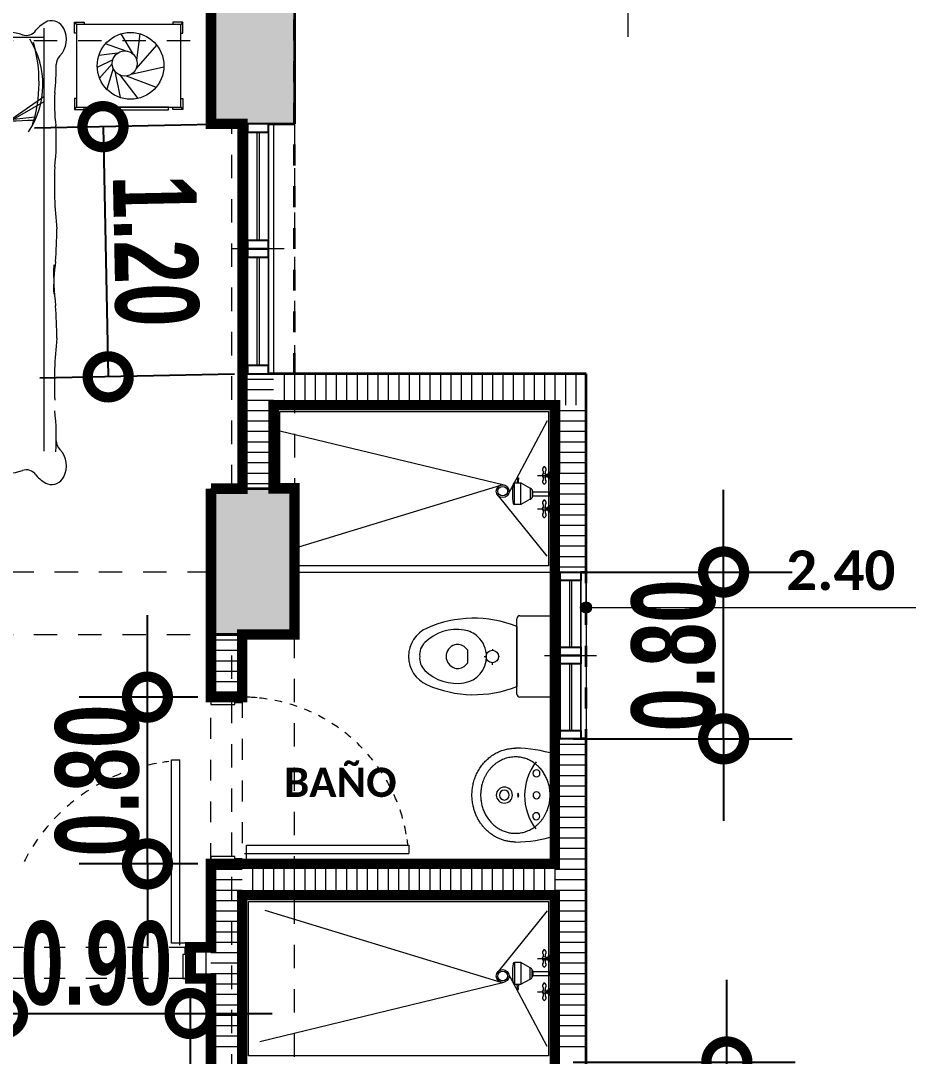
# Model space of a CAD drawing. Header units: metres. Extents: x -144 to 1000, y -717 to 29.
# Drawn here: x 471.552 to 475.811, y -562.443 to -557.476 of the extents above; entities that cross this region are included whole.
import ezdxf

# ---------------------------------------------------------------- set-up
doc = ezdxf.new("R2010")
doc.units = ezdxf.units.M
for name, pattern in [('Basculante', [0.11625, 0.075, -0.04125]), ('basculante modificado', [0.18, 0.1125, -0.0675]), ('Derribado', [0.36, 0.24, -0.12]), ('Trazo', [0.45, 0.225, -0.225])]:
    doc.linetypes.add(name, pattern=pattern)
doc.layers.get('0').update_dxf_attribs({"color": 1})
doc.layers.get('Defpoints').update_dxf_attribs({"color": 1})
doc.layers.add('00-MEDICION', color=30, linetype='Continuous')
for name, color, linetype, lineweight in [('A-ANNO-DIMS', 1, 'Continuous', 9), ('A-DETL', 1, 'Continuous', 9), ('A-DETL-GENF', 1, 'Continuous', 9), ('A-DOOR', 1, 'Continuous', 9), ('A-DOOR-FRAM', 1, 'Continuous', 9), ('A-DOOR-HDLN', 1, 'Trazo', 20), ('A-GLAZ', 1, 'Continuous', 9), ('A-WALL', 4, 'Continuous', 9), ('G-ANNO-TEXT', 2, 'Continuous', 9), ('I-FURN', 2, 'Continuous', 9), ('P-SANR-FIXT', 1, 'Continuous', 9), ('S-COLS', 7, 'Continuous', 9)]:
    doc.layers.add(name, color=color, linetype=linetype, lineweight=lineweight)
doc.layers.add('A-WALL-PATT', color=7, linetype='Continuous', lineweight=35, true_color=0x9c9c9c)
doc.styles.add('Britannic Bold_B_1', font='', dxfattribs={"width": 0.7, "height": 0.4})
doc.styles.add('Calibri_B_1', font='calibrib.ttf', dxfattribs={"height": 0.135})
doc.styles.add('Calibri_B_8', font='calibrib.ttf', dxfattribs={"height": 0.9})
doc.styles.get('Britannic Bold_B_1').set_extended_font_data('Britannic Bold', bold=True)
doc.dimstyles.new('LINDEROS', dxfattribs={"dimscale": 0.3048, "dimtxt": 0.406749, "dimasz": 0.393701, "dimexe": 0.328084, "dimexo": 0.0625, "dimgap": 0.032808, "dimtad": 1, "dimrnd": 0.01, "dimzin": 0, "dimdsep": 46, "dimtxsty": 'Britannic Bold_B_1', "dimblk1": 'DOTSMALL', "dimblk2": 'DOTSMALL', "dimsah": 1, "dimcen": 0.09, "dimazin": 0, "dimtfac": 1, "dimtdec": 4, "dimtix": 1, "dimtmove": 0, "dimatfit": 3, "dimfxl": 1.64042, "dimfxlon": 1, "dimtvp": 1, "dimtolj": 1, "dimtzin": 0, "dimarcsym": 2})

# ---------------------------------------------------------------- blocks, each defined once
blk = doc.blocks.new('U')
at = {"layer": 'S-COLS', "true_color": 0x5c5c5c}
h = blk.add_hatch(color=251, dxfattribs=at)
h.paths.add_polyline_path([(476.8875, -506.46), (477.3875, -506.46), (477.3875, -505.56), (476.8875, -505.56), (476.8875, -506.4599)])
h.paths.add_polyline_path([(459.3418, -506.46), (459.5877, -506.46), (459.5877, -505.56), (459.0877, -505.56), (459.0877, -506.46)])
h.paths.add_polyline_path([(467.2877, -506.4599), (467.2877, -505.5599), (466.7877, -505.5599), (466.7877, -506.4599), (467.1113, -506.4599)])
h.paths.add_polyline_path([(476.9878, -498.7599), (477.3878, -498.7599), (477.3878, -498.06), (476.9878, -498.06), (476.9878, -498.4884)])
h.paths.add_polyline_path([(459.0877, -498.7599), (459.5877, -498.7599), (459.5877, -498.06), (459.0877, -498.06), (459.0877, -498.6957)])
h.paths.add_polyline_path([(473.5878, -498.7599), (473.5877, -495.6099), (473.0878, -495.61), (473.0878, -498.7599), (473.5877, -498.7599)])
h.paths.add_polyline_path([(462.9877, -498.7599), (464.9877, -498.7599), (464.9873, -498.26), (463.2875, -498.26), (463.2875, -496.11), (464.9878, -496.11), (464.9873, -495.61), (462.9875, -495.6101), (462.9875, -498.7599)])
h.paths.add_polyline_path([(467.2877, -498.7599), (467.2877, -497.8599), (466.7877, -497.8599), (466.7877, -498.7599), (467.1113, -498.7599)])
h.paths.add_polyline_path([(466.7878, -496.51), (467.2878, -496.51), (467.2878, -495.61), (466.7878, -495.61), (466.7878, -496.11)])
h.paths.add_polyline_path([(459.3625, -496.31), (459.5875, -496.31), (459.5875, -495.6089), (459.0875, -495.6089), (459.0875, -496.31), (459.3418, -496.31)])
h.paths.add_polyline_path([(477.1008, -496.31), (477.3878, -496.31), (477.3878, -495.6089), (476.9878, -495.6089), (476.9878, -496.31)])
h.paths.add_polyline_path([(466.7877, -487.61), (467.2877, -487.61), (467.2877, -486.71), (466.7877, -486.71), (466.7877, -487.3251)])
h.paths.add_polyline_path([(477.3877, -487.61), (477.3877, -486.7102), (476.8877, -486.7102), (476.8877, -487.61)])
h.paths.add_polyline_path([(459.8127, -487.01), (460.1877, -487.01), (460.1877, -486.51), (459.2877, -486.51), (459.2877, -487.01), (459.7127, -487.01)])
at = {"layer": 'A-DETL', "color": 7, "linetype": 'Basculante', "lineweight": 35}
for p, q in [((477.3878, -497.51), (477.3878, -495.7589)), ((478.7877, -497.51), (477.3878, -497.51)), ((478.7877, -503.7139), (478.7877, -497.51))]:
    blk.add_line(p, q, dxfattribs=at)
at = {"layer": 'A-DETL', "color": 7, "linetype": 'basculante modificado'}
for p, q in [((473.5877, -495.9099), (476.9878, -495.9099)), ((477.0878, -498.0585), (477.0878, -496.31)), ((477.3878, -496.31), (477.3878, -498.0585)), ((476.9871, -498.4599), (473.5877, -498.4599)), ((473.5877, -498.7599), (476.9878, -498.7599)), ((477.0875, -505.5599), (477.0875, -498.7599)), ((477.3875, -498.7599), (477.3875, -505.5599))]:
    blk.add_line(p, q, dxfattribs=at)
at = {"layer": 'A-DETL-GENF', "lineweight": 25}
for p, q in [((477.1634, -496.31), (477.1634, -496.35)), ((477.2634, -496.31), (477.1634, -496.31)), ((477.2634, -496.35), (477.2634, -496.31)), ((477.1634, -496.35), (477.2634, -496.35)), ((477.1634, -496.87), (477.1634, -496.91)), ((477.2634, -496.87), (477.1634, -496.87)), ((477.2634, -496.91), (477.2634, -496.87)), ((477.1634, -496.91), (477.1634, -496.95)), ((477.2634, -496.91), (477.1634, -496.91)), ((477.1634, -496.91), (477.2634, -496.91)), ((477.2634, -496.95), (477.2634, -496.91)), ((477.1634, -496.95), (477.2634, -496.95)), ((477.1634, -497.47), (477.1634, -497.51)), ((477.2634, -497.47), (477.1634, -497.47)), ((477.2634, -497.51), (477.2634, -497.47)), ((477.1634, -497.51), (477.2634, -497.51)), ((478.6627, -498.46), (478.7627, -498.46)), ((478.6627, -498.5), (478.6627, -498.46)), ((478.7627, -498.46), (478.7627, -498.5)), ((478.7627, -498.5), (478.6627, -498.5)), ((478.6627, -498.82), (478.7627, -498.82)), ((478.6627, -498.86), (478.6627, -498.82)), ((478.6627, -498.86), (478.7627, -498.86)), ((478.6627, -498.9), (478.6627, -498.86)), ((478.7627, -498.86), (478.6627, -498.86)), ((478.7627, -498.82), (478.7627, -498.86)), ((478.7627, -498.86), (478.7627, -498.9)), ((478.7627, -498.9), (478.6627, -498.9)), ((478.6627, -499.22), (478.7627, -499.22)), ((478.6627, -499.26), (478.6627, -499.22)), ((478.7627, -499.26), (478.6627, -499.26)), ((478.7627, -499.22), (478.7627, -499.26))]:
    blk.add_line(p, q, dxfattribs=at)
at = {"layer": 'A-DETL-GENF'}
for p, q in [((477.1634, -496.35), (477.1634, -496.87)), ((477.2084, -496.35), (477.2084, -496.87)), ((477.2184, -496.35), (477.2184, -496.87)), ((477.2634, -496.35), (477.2634, -496.87)), ((477.1634, -496.95), (477.1634, -497.47)), ((477.2084, -496.95), (477.2084, -497.47)), ((477.2184, -496.95), (477.2184, -497.47)), ((477.2634, -496.95), (477.2634, -497.47)), ((478.6627, -498.5), (478.6627, -498.82)), ((478.7077, -498.5), (478.7077, -498.82)), ((478.7177, -498.5), (478.7177, -498.82)), ((478.7627, -498.5), (478.7627, -498.82)), ((478.6627, -498.9), (478.6627, -499.22)), ((478.7077, -498.9), (478.7077, -499.22)), ((478.7177, -498.9), (478.7177, -499.22)), ((478.7627, -498.9), (478.7627, -499.22))]:
    blk.add_line(p, q, dxfattribs=at)
at = {"layer": 'A-DETL-GENF', "linetype": 'Basculante'}
for p, q in [((476.9877, -499.86), (476.9877, -499.06)), ((476.9877, -499.06), (477.1377, -499.06)), ((477.1377, -499.06), (477.1377, -499.86)), ((477.1377, -499.86), (476.9877, -499.86)), ((475.9877, -500.2599), (476.8877, -500.2599)), ((476.8877, -500.2599), (476.8877, -500.4099)), ((476.8877, -500.4099), (475.9877, -500.4099))]:
    blk.add_line(p, q, dxfattribs=at)
at = {"layer": 'A-DOOR', "lineweight": 15}
for p, q in [((476.7977, -499.3599), (476.8377, -499.3599)), ((476.7977, -500.2399), (476.7977, -499.3599)), ((476.8377, -500.2499), (476.8377, -499.3599)), ((477.1577, -499.77), (477.9377, -499.77)), ((477.1577, -499.845), (477.1577, -499.77)), ((477.9377, -499.77), (477.9377, -499.81)), ((477.1477, -499.81), (477.9377, -499.81)), ((477.1477, -499.845), (477.1577, -499.845)), ((477.1477, -499.86), (477.1477, -499.845)), ((476.8727, -500.2399), (476.7977, -500.2399)), ((476.8727, -500.2499), (476.8727, -500.2399)), ((476.8877, -500.2499), (476.8727, -500.2499))]:
    blk.add_line(p, q, dxfattribs=at)
at = {"layer": 'A-DOOR'}
for p, q in [((477.1377, -499.86), (476.9877, -499.86)), ((476.8877, -500.2599), (476.8877, -500.4099))]:
    blk.add_line(p, q, dxfattribs=at)
for centre, radius, start, end in [((477.1377, -499.86), 0.8, 84.8602, 90), ((477.1377, -499.86), 0.8, 81.4009, 84.0571), ((477.1377, -499.86), 0.8, 76.0919, 78.7462), ((477.1377, -499.86), 0.8, 70.7809, 73.4371), ((477.1377, -499.86), 0.8, 65.4605, 68.1223), ((477.1377, -499.86), 0.8, 60.1233, 62.7944), ((477.1377, -499.86), 0.8, 54.7622, 57.4462), ((477.1377, -499.86), 0.8, 49.3702, 52.0705), ((477.1377, -499.86), 0.8, 43.9406, 46.6605), ((477.1377, -499.86), 0.8, 38.4672, 41.2097), ((476.8862, -500.2579), 0.8947, 105.8316, 108.8857), ((476.8862, -500.2579), 0.8947, 100.2582, 103.1511), ((476.8862, -500.2579), 0.8947, 100.2582, 103.1511), ((476.8862, -500.2579), 0.8947, 96.4594, 98.45), ((477.1377, -499.86), 0.8, 32.9441, 35.7122), ((476.8862, -500.2579), 0.8947, 111.7283, 114.5549), ((477.1377, -499.86), 0.8, 27.366, 30.1622), ((476.8862, -500.2579), 0.8947, 122.9441, 125.7122), ((476.8862, -500.2579), 0.8947, 117.366, 120.1622), ((476.8862, -500.2579), 0.8947, 128.4672, 131.2097), ((477.1377, -499.86), 0.8, 21.7283, 24.5549), ((477.1377, -499.86), 0.8, 15.8316, 18.8857), ((476.8862, -500.2579), 0.8947, 133.9406, 136.6605), ((476.8862, -500.2579), 0.8947, 139.3702, 142.0705), ((477.1377, -499.86), 0.8, 10.2582, 13.1511), ((477.1377, -499.86), 0.8, 10.2582, 13.1511), ((476.8862, -500.2579), 0.8947, 144.7622, 147.4462), ((477.1377, -499.86), 0.8, 6.4594, 8.45), ((476.8862, -500.2579), 0.8947, 150.1233, 152.7944)]:
    blk.add_arc(centre, radius, start, end, dxfattribs=at)
at = {"layer": 'A-DOOR-FRAM'}
for p, q in [((476.9877, -499.06), (476.9877, -499.095)), ((477.1377, -499.085), (477.1377, -499.06)), ((476.9877, -499.095), (477.1027, -499.095)), ((477.1027, -499.095), (477.1027, -499.085)), ((477.1027, -499.085), (477.1377, -499.085)), ((476.9877, -499.825), (476.9877, -499.86)), ((477.1027, -499.825), (476.9877, -499.825)), ((477.1027, -499.835), (477.1027, -499.825)), ((477.1377, -499.835), (477.1027, -499.835)), ((477.1377, -499.86), (477.1377, -499.835)), ((476.8627, -500.2949), (476.8527, -500.2949)), ((476.8527, -500.2949), (476.8527, -500.4099)), ((476.8877, -500.2599), (476.8627, -500.2599)), ((476.8627, -500.2599), (476.8627, -500.2949)), ((476.8527, -500.4099), (476.8877, -500.4099))]:
    blk.add_line(p, q, dxfattribs=at)
at = {"layer": 'A-DOOR-HDLN'}
blk.add_line((476.9877, -499.06), (477.1377, -499.06), dxfattribs=at)
at = {"layer": 'A-GLAZ'}
for p, q in [((477.2634, -496.31), (477.1634, -496.31)), ((477.1634, -496.31), (477.1634, -496.91)), ((477.2634, -496.91), (477.2634, -496.31)), ((477.3384, -496.91), (477.0884, -496.91)), ((477.2634, -496.91), (477.1634, -496.91)), ((477.1634, -496.91), (477.1634, -497.51)), ((477.2634, -496.91), (477.1634, -496.91)), ((477.2634, -497.51), (477.2634, -496.91)), ((477.2634, -497.51), (477.1634, -497.51)), ((478.7627, -498.46), (478.6627, -498.46)), ((478.6627, -498.46), (478.6627, -498.86)), ((478.7627, -498.86), (478.7627, -498.46)), ((478.5877, -498.86), (478.8377, -498.86)), ((478.7627, -498.86), (478.6627, -498.86)), ((478.6627, -498.86), (478.6627, -499.26)), ((478.7627, -498.86), (478.6627, -498.86)), ((478.7627, -499.26), (478.7627, -498.86)), ((478.7627, -499.26), (478.6627, -499.26))]:
    blk.add_line(p, q, dxfattribs=at)
at = {"layer": 'A-WALL'}
for p, q in [((477.1384, -497.51), (477.1384, -496.31)), ((477.2884, -496.31), (477.2884, -497.51)), ((478.6377, -499.26), (478.6377, -498.46)), ((478.7877, -498.46), (478.7877, -499.26))]:
    blk.add_line(p, q, dxfattribs=at)
at = {"layer": 'A-WALL', "lineweight": 35}
for p, q in [((477.1384, -497.51), (477.1384, -498.06)), ((477.1634, -497.51), (477.1384, -497.51)), ((478.7877, -497.51), (477.2634, -497.51)), ((478.7877, -498.46), (478.7877, -497.51)), ((477.2884, -497.66), (478.6377, -497.66)), ((477.2884, -498.06), (477.2884, -497.66)), ((478.6377, -497.66), (478.6377, -498.46)), ((477.1384, -498.06), (477.2884, -498.06)), ((478.6377, -498.46), (478.6627, -498.46)), ((478.7627, -498.46), (478.7877, -498.46)), ((476.9877, -498.7599), (476.9877, -499.06)), ((477.1377, -498.7599), (476.9877, -498.7599)), ((477.1377, -499.06), (477.1377, -498.7599)), ((476.9877, -499.06), (477.1377, -499.06)), ((478.6377, -499.26), (478.6377, -499.86)), ((478.6627, -499.26), (478.6377, -499.26)), ((478.7877, -499.26), (478.7627, -499.26)), ((478.7877, -500.81), (478.7877, -499.26)), ((478.6377, -499.86), (476.9877, -499.86)), ((476.9877, -499.86), (476.9877, -500.2599)), ((477.1377, -500.01), (478.6377, -500.01)), ((477.1377, -501.41), (477.1377, -500.01)), ((478.6377, -500.01), (478.6377, -500.81)), ((476.9877, -500.2599), (476.8877, -500.2599)), ((476.8877, -500.2599), (476.8877, -500.4099)), ((476.8877, -500.4099), (476.9877, -500.4099)), ((476.9877, -500.4099), (476.9877, -501.41))]:
    blk.add_line(p, q, dxfattribs=at)
at = {"layer": 'A-WALL-PATT', "color": 8, "lineweight": 5, "true_color": 0x727272}
for p, q in [((477.3383, -497.51), (477.3383, -497.66)), ((477.3883, -497.51), (477.3883, -497.66)), ((477.4383, -497.51), (477.4383, -497.66)), ((477.4883, -497.51), (477.4883, -497.66)), ((477.5383, -497.51), (477.5383, -497.66)), ((477.5883, -497.51), (477.5883, -497.66)), ((477.6383, -497.51), (477.6383, -497.66)), ((477.6883, -497.51), (477.6883, -497.66)), ((477.7383, -497.51), (477.7383, -497.66)), ((477.7883, -497.51), (477.7883, -497.66)), ((477.8383, -497.51), (477.8383, -497.66)), ((477.8883, -497.51), (477.8883, -497.66)), ((477.9383, -497.51), (477.9383, -497.66)), ((477.9883, -497.51), (477.9883, -497.66)), ((478.0383, -497.51), (478.0383, -497.66)), ((478.0883, -497.51), (478.0883, -497.66)), ((478.1383, -497.51), (478.1383, -497.66)), ((478.1883, -497.51), (478.1883, -497.66)), ((478.2383, -497.51), (478.2383, -497.66)), ((478.2883, -497.51), (478.2883, -497.66)), ((478.3383, -497.51), (478.3383, -497.66)), ((478.3883, -497.51), (478.3883, -497.66)), ((478.4383, -497.51), (478.4383, -497.66)), ((478.4883, -497.51), (478.4883, -497.66)), ((478.5383, -497.51), (478.5383, -497.66)), ((478.5883, -497.51), (478.5883, -497.66)), ((478.6383, -497.51), (478.6383, -497.66)), ((478.6883, -497.51), (478.6883, -497.66)), ((478.7383, -497.51), (478.7383, -497.66)), ((477.1384, -497.5351), (477.2884, -497.5351)), ((477.1384, -497.5851), (477.2884, -497.5851)), ((477.1384, -497.6351), (477.2884, -497.6351)), ((477.1384, -497.6851), (477.2884, -497.6851)), ((478.6377, -497.6851), (478.7877, -497.6851)), ((477.1384, -497.7351), (477.2884, -497.7351)), ((478.6377, -497.7351), (478.7877, -497.7351)), ((477.1384, -497.7851), (477.2884, -497.7851)), ((478.6377, -497.7851), (478.7877, -497.7851)), ((477.1384, -497.8351), (477.2884, -497.8351)), ((478.6377, -497.8351), (478.7877, -497.8351)), ((477.1384, -497.8851), (477.2884, -497.8851)), ((478.6377, -497.8851), (478.7877, -497.8851)), ((477.1384, -497.9351), (477.2884, -497.9351)), ((478.6377, -497.9351), (478.7877, -497.9351)), ((477.1384, -497.9851), (477.2884, -497.9851)), ((478.6377, -497.9851), (478.7877, -497.9851)), ((477.1384, -498.0351), (477.2884, -498.0351)), ((478.6377, -498.0351), (478.7877, -498.0351)), ((478.6377, -498.0851), (478.7877, -498.0851)), ((478.6377, -498.1351), (478.7877, -498.1351)), ((478.6377, -498.1851), (478.7877, -498.1851)), ((478.6377, -498.2351), (478.7877, -498.2351)), ((478.6377, -498.2851), (478.7877, -498.2851)), ((478.6377, -498.3351), (478.7877, -498.3351)), ((478.6377, -498.3851), (478.7877, -498.3851)), ((478.6377, -498.4351), (478.7877, -498.4351)), ((476.9877, -498.7851), (477.1377, -498.7851)), ((476.9877, -498.8351), (477.1377, -498.8351)), ((476.9877, -498.8851), (477.1377, -498.8851)), ((476.9878, -498.9351), (477.1377, -498.9351)), ((476.9878, -498.9851), (477.1377, -498.9851)), ((476.9878, -499.0351), (477.1377, -499.0351)), ((478.6377, -499.2851), (478.7877, -499.2851)), ((478.6377, -499.3351), (478.7877, -499.3351)), ((478.6377, -499.3851), (478.7877, -499.3851)), ((478.6377, -499.4351), (478.7877, -499.4351)), ((478.6377, -499.4851), (478.7877, -499.4851)), ((478.6377, -499.5351), (478.7877, -499.5351)), ((478.6377, -499.5851), (478.7877, -499.5851)), ((478.6377, -499.6351), (478.7877, -499.6351)), ((478.6377, -499.6851), (478.7877, -499.6851)), ((478.6377, -499.7351), (478.7877, -499.7351)), ((478.6377, -499.7851), (478.7877, -499.7851)), ((478.6377, -499.8351), (478.7877, -499.8351)), ((476.9877, -499.8851), (477.1377, -499.8851)), ((477.1873, -499.86), (477.1873, -500.01)), ((477.2373, -499.86), (477.2373, -500.01)), ((477.2873, -499.86), (477.2873, -500.01)), ((477.3373, -499.86), (477.3373, -500.01)), ((477.3873, -499.86), (477.3873, -500.01)), ((477.4373, -499.86), (477.4373, -500.01)), ((477.4873, -499.86), (477.4873, -500.01)), ((477.5373, -499.86), (477.5373, -500.01)), ((477.5873, -499.86), (477.5873, -500.01)), ((477.6373, -499.86), (477.6373, -500.01)), ((477.6873, -499.86), (477.6873, -500.01)), ((477.7373, -499.86), (477.7373, -500.01)), ((477.7873, -499.86), (477.7873, -500.01)), ((477.8373, -499.86), (477.8373, -500.01)), ((477.8873, -499.86), (477.8873, -500.01)), ((477.9373, -499.86), (477.9373, -500.01)), ((477.9873, -499.86), (477.9873, -500.01)), ((478.0373, -499.86), (478.0373, -500.01)), ((478.0873, -499.86), (478.0873, -500.01)), ((478.1373, -499.86), (478.1373, -500.01)), ((478.1873, -499.86), (478.1873, -500.01)), ((478.2373, -499.86), (478.2373, -500.01)), ((478.2873, -499.86), (478.2873, -500.01)), ((478.3373, -499.86), (478.3373, -500.01)), ((478.3873, -499.86), (478.3873, -500.01)), ((478.4373, -499.86), (478.4373, -500.01)), ((478.4873, -499.86), (478.4873, -500.01)), ((478.5373, -499.86), (478.5373, -500.01)), ((478.5873, -499.86), (478.5873, -500.01)), ((478.6373, -499.86), (478.6373, -500.01)), ((478.6377, -499.8851), (478.7877, -499.8851)), ((476.9877, -499.9351), (477.1377, -499.9351)), ((478.6377, -499.9351), (478.7877, -499.9351)), ((476.9877, -499.9851), (477.1377, -499.9851)), ((478.6377, -499.9851), (478.7877, -499.9851)), ((476.9877, -500.0351), (477.1377, -500.0351)), ((478.6377, -500.0351), (478.7877, -500.0351)), ((476.9877, -500.0851), (477.1377, -500.0851)), ((478.6377, -500.0851), (478.7877, -500.0851)), ((476.9877, -500.1351), (477.1377, -500.1351)), ((478.6377, -500.1351), (478.7877, -500.1351)), ((476.9877, -500.1851), (477.1377, -500.1851)), ((478.6377, -500.1851), (478.7877, -500.1851)), ((476.9877, -500.2351), (477.1377, -500.2351)), ((478.6377, -500.2351), (478.7877, -500.2351)), ((476.9123, -500.2599), (476.9123, -500.4099)), ((476.9623, -500.2599), (476.9623, -500.4099)), ((476.9877, -500.2851), (477.1377, -500.2851)), ((478.6377, -500.2851), (478.7877, -500.2851)), ((476.9877, -500.3351), (477.1377, -500.3351)), ((478.6377, -500.3351), (478.7877, -500.3351)), ((476.9877, -500.3851), (477.1377, -500.3851)), ((478.6377, -500.3851), (478.7877, -500.3851)), ((476.9877, -500.4351), (477.1377, -500.4351)), ((478.6377, -500.4351), (478.7877, -500.4351)), ((476.9877, -500.4851), (477.1377, -500.4851)), ((478.6377, -500.4851), (478.7877, -500.4851)), ((476.9877, -500.5351), (477.1377, -500.5351)), ((478.6377, -500.5351), (478.7877, -500.5351)), ((476.9877, -500.5851), (477.1377, -500.5851)), ((478.6377, -500.5851), (478.7877, -500.5851)), ((476.9877, -500.6351), (477.1377, -500.6351)), ((478.6377, -500.6351), (478.7877, -500.6351)), ((476.9877, -500.6851), (477.1377, -500.6851)), ((478.6377, -500.6851), (478.7877, -500.6851)), ((476.9877, -500.7351), (477.1377, -500.7351)), ((478.6377, -500.7351), (478.7877, -500.7351))]:
    blk.add_line(p, q, dxfattribs=at)
at = {"layer": 'I-FURN'}
for p, q in [((476.3322, -495.8228), (476.3422, -495.8338)), ((476.3322, -495.8228), (476.3798, -495.8228)), ((476.3322, -495.8752), (476.3322, -495.8228)), ((476.3422, -495.8338), (476.3422, -496.2309)), ((476.8422, -495.8338), (476.3422, -495.8338)), ((476.3798, -495.8228), (476.3798, -495.8338)), ((476.8045, -495.8228), (476.8045, -495.8338)), ((476.8521, -495.8228), (476.8045, -495.8228)), ((476.8521, -495.8228), (476.8422, -495.8338)), ((476.8422, -496.2309), (476.8422, -495.8338)), ((476.8521, -495.8752), (476.8521, -495.8228)), ((476.1849, -495.8508), (476.1849, -497.8806)), ((476.3422, -495.8752), (476.3322, -495.8752)), ((476.6158, -495.9782), (476.5567, -495.8786)), ((476.6317, -496.0057), (476.6486, -495.8792)), ((476.8422, -495.8752), (476.8521, -495.8752)), ((476.1849, -495.897), (474.4702, -495.897)), ((476.5804, -495.9613), (476.4815, -495.9266)), ((476.6279, -496.0466), (476.7273, -495.933)), ((476.539, -495.972), (476.4496, -495.9825)), ((476.5161, -496.0041), (476.4419, -496.0396)), ((476.5137, -496.0232), (476.4525, -496.0909)), ((476.5184, -496.0443), (476.4873, -496.1441)), ((476.5263, -496.0577), (476.5517, -496.1842)), ((476.5491, -496.0745), (476.6368, -496.1883)), ((476.5811, -496.0805), (476.7249, -496.1343)), ((476.6041, -496.0727), (476.7617, -496.0373)), ((476.1849, -496.1803), (474.368, -497.4528)), ((476.1849, -496.2056), (474.3412, -497.2558)), ((476.3322, -496.1895), (476.3322, -496.2418)), ((476.3422, -496.1895), (476.3322, -496.1895)), ((476.3322, -496.2418), (476.3422, -496.2309)), ((476.3422, -496.2309), (476.8422, -496.2309)), ((476.3798, -496.2418), (476.3798, -496.2309)), ((476.7833, -496.2309), (476.401, -496.2309)), ((476.401, -496.2309), (476.401, -496.2436)), ((476.7833, -496.2436), (476.7833, -496.2309)), ((476.8045, -496.2418), (476.8045, -496.2309)), ((476.8422, -496.1895), (476.8521, -496.1895)), ((476.8422, -496.2309), (476.8521, -496.2418)), ((476.8521, -496.1895), (476.8521, -496.2418)), ((476.3322, -496.2418), (476.3798, -496.2418)), ((476.401, -496.2436), (476.7833, -496.2436)), ((476.8521, -496.2418), (476.8045, -496.2418))]:
    blk.add_line(p, q, dxfattribs=at)
for centre, radius in [((476.6017, -496.0322), 0.16), ((476.5737, -496.021), 0.06)]:
    blk.add_circle(centre, radius, dxfattribs=at)
for centre, radius, start, end in [((476.2615, -495.9508), 0.1443, 113.7061, 141.956), ((476.2223, -495.8802), 0.0644, 24.6552, 107.0582), ((476.0047, -496.1169), 0.2462, 70.7263, 102.9084), ((476.1015, -495.8305), 0.0559, 250.2311, 325.8644), ((476.1839, -495.9065), 0.1105, 315.7841, 28.7213), ((475.7757, -496.1224), 0.4055, 326.1664, 32.49), ((475.4721, -496.1108), 0.6905, 342.8591, 16.0737), ((474.9779, -496.0272), 1.2676, 353.9678, 0.0408), ((476.3027, -496.0249), 0.0572, 133.7565, 181.4444), ((477.0118, -496.217), 0.7754, 175.8141, 187.6479), ((474.9427, -485.2855), 11.0568, 273.84122, 276.22843), ((478.2119, -560.6593), 64.3987, 91.845623, 92.249669), ((475.1538, -496.3879), 1.0916, 353.2091, 3.5535), ((478.218, -496.6), 1.9819, 177.5987, 186.2011), ((473.8739, -496.8037), 2.3738, 355.9688, 359.7495), ((477.1103, -497.0976), 0.8777, 171.6773, 181.923), ((477.5985, -497.0239), 1.3659, 178.4575, 186.6698), ((473.8739, -497.3494), 2.3738, 0.2505, 4.0312), ((478.218, -497.5531), 1.9819, 173.7989, 182.4013), ((475.1538, -497.8152), 1.0916, 356.4465, 6.7909), ((476.3027, -497.8314), 0.0572, 178.5556, 226.2435), ((476.1839, -497.9498), 0.1105, 331.2787, 44.2159), ((476.1015, -498.0258), 0.0559, 34.1356, 109.7689), ((476.0027, -497.7403), 0.2462, 256.7592, 288.9412), ((476.2615, -497.9054), 0.1443, 218.044, 246.2939), ((476.2223, -497.976), 0.0644, 252.9418, 335.3448)]:
    blk.add_arc(centre, radius, start, end, dxfattribs=at)
at = {"layer": 'P-SANR-FIXT'}
for p, q in [((477.3177, -498.06), (477.3177, -497.69)), ((477.3177, -497.69), (478.6077, -497.69)), ((478.6077, -497.69), (478.6077, -498.43)), ((478.6007, -497.7344), (478.41, -498.093)), ((477.3177, -497.7821), (478.3946, -498.0424)), ((478.457, -498.0168), (478.457, -498.0081)), ((478.457, -498.0081), (478.4629, -498.0081)), ((478.4629, -498.0168), (478.457, -498.0168)), ((478.4586, -498.0168), (478.4586, -498.0238)), ((478.4613, -498.0168), (478.4613, -498.0238)), ((478.4629, -498.0081), (478.4629, -498.0168)), ((478.5544, -497.9968), (478.6377, -497.9968)), ((478.5794, -497.9891), (478.5816, -497.9891)), ((478.5794, -497.9922), (478.5794, -497.9891)), ((478.5794, -498.0045), (478.5794, -498.0014)), ((478.5816, -498.0045), (478.5794, -498.0045)), ((478.5968, -497.9923), (478.6036, -497.9923)), ((478.5968, -498.0012), (478.6036, -498.0012)), ((478.6036, -497.9888), (478.6036, -498.0048)), ((478.6139, -497.9806), (478.6139, -498.013)), ((478.6155, -497.979), (478.6288, -497.9762)), ((478.6288, -498.0173), (478.6155, -498.0146)), ((478.6288, -497.9762), (478.6288, -498.0173)), ((478.6304, -497.9746), (478.6377, -497.9731)), ((478.6377, -498.0204), (478.6304, -498.0189)), ((477.3878, -498.3457), (478.3779, -498.0431)), ((478.4186, -498.0768), (478.4186, -498.063)), ((478.4438, -498.0326), (478.4742, -498.0326)), ((478.4438, -498.1366), (478.4438, -498.0326)), ((478.457, -498.0238), (478.457, -498.0326)), ((478.4629, -498.0238), (478.457, -498.0238)), ((478.4629, -498.0326), (478.4629, -498.0238)), ((478.4742, -498.0326), (478.5193, -498.0579)), ((478.4742, -498.1366), (478.4742, -498.0326)), ((478.5193, -498.0579), (478.5193, -498.1112)), ((478.5289, -498.0663), (478.5289, -498.1028)), ((478.5327, -498.0744), (478.5289, -498.0663)), ((478.6297, -498.0632), (478.6297, -498.1067)), ((478.6377, -498.0632), (478.6297, -498.0632)), ((478.6013, -498.3844), (478.367, -498.0951)), ((478.5193, -498.1112), (478.4742, -498.1366)), ((478.5289, -498.1028), (478.5327, -498.0948)), ((478.5327, -498.0752), (478.6102, -498.0752)), ((478.5327, -498.0948), (478.5327, -498.0752)), ((478.5327, -498.0948), (478.6102, -498.0948)), ((478.6102, -498.0752), (478.6297, -498.0752)), ((478.6102, -498.0948), (478.6297, -498.0948)), ((478.6297, -498.1067), (478.6377, -498.1067)), ((478.4742, -498.1366), (478.4438, -498.1366)), ((478.5544, -498.1568), (478.6377, -498.1568)), ((478.5794, -498.1491), (478.5794, -498.1522)), ((478.5816, -498.1491), (478.5794, -498.1491)), ((478.5794, -498.1614), (478.5794, -498.1645)), ((478.5794, -498.1645), (478.5816, -498.1645)), ((478.5968, -498.1523), (478.6036, -498.1523)), ((478.5968, -498.1612), (478.6036, -498.1612)), ((478.6036, -498.1648), (478.6036, -498.1488)), ((478.6139, -498.173), (478.6139, -498.1406)), ((478.6288, -498.1362), (478.6155, -498.139)), ((478.6288, -498.1773), (478.6288, -498.1362)), ((478.6377, -498.1331), (478.6304, -498.1346)), ((478.6155, -498.1746), (478.6288, -498.1773)), ((478.6304, -498.1789), (478.6377, -498.1804)), ((478.6077, -498.43), (477.3878, -498.43)), ((477.3878, -498.46), (478.6377, -498.46)), ((478.4554, -498.8649), (478.4554, -498.6845)), ((478.4704, -498.6695), (478.6227, -498.6695)), ((478.4554, -498.7209), (478.4554, -499.0089)), ((478.2194, -498.8341), (478.2071, -498.8218)), ((478.2194, -498.8957), (478.2194, -498.8341)), ((478.3377, -498.8299), (478.3377, -498.8349)), ((478.2071, -498.908), (478.2194, -498.8957)), ((478.2977, -498.8649), (478.3077, -498.8649)), ((478.3377, -498.9049), (478.3377, -498.8949)), ((478.3727, -498.8649), (478.3677, -498.8649)), ((478.4554, -499.0453), (478.4554, -498.8649)), ((478.6227, -499.0603), (478.4704, -499.0603)), ((477.1677, -500.78), (477.1677, -500.04)), ((477.1677, -500.04), (478.6077, -500.04)), ((478.6077, -500.04), (478.6077, -500.78)), ((477.2464, -500.081), (478.3779, -500.4269)), ((478.6013, -500.0855), (478.367, -500.3749)), ((478.6139, -500.297), (478.6139, -500.3294)), ((478.6155, -500.2954), (478.6288, -500.2926)), ((478.6288, -500.2926), (478.6288, -500.3337)), ((478.6304, -500.291), (478.6377, -500.2895)), ((478.4438, -500.3334), (478.4438, -500.4374)), ((478.4742, -500.3334), (478.4438, -500.3334)), ((478.4742, -500.3334), (478.4742, -500.4374)), ((478.5193, -500.3587), (478.4742, -500.3334)), ((478.5544, -500.3132), (478.6377, -500.3132)), ((478.5794, -500.3055), (478.5816, -500.3055)), ((478.5794, -500.3086), (478.5794, -500.3055)), ((478.5794, -500.3208), (478.5794, -500.3177)), ((478.5816, -500.3208), (478.5794, -500.3208)), ((478.5968, -500.3087), (478.6036, -500.3087)), ((478.5968, -500.3176), (478.6036, -500.3176)), ((478.6036, -500.3052), (478.6036, -500.3212)), ((478.6288, -500.3337), (478.6155, -500.331)), ((478.6377, -500.3368), (478.6304, -500.3353)), ((478.6007, -500.7355), (478.41, -500.377)), ((478.4186, -500.3931), (478.4186, -500.4069)), ((478.5193, -500.412), (478.5193, -500.3587)), ((478.5289, -500.3671), (478.5327, -500.3752)), ((478.5289, -500.4036), (478.5289, -500.3671)), ((478.5327, -500.3956), (478.5289, -500.4036)), ((478.5327, -500.3752), (478.5327, -500.3948)), ((478.5327, -500.3752), (478.6102, -500.3752)), ((478.5327, -500.3948), (478.6102, -500.3948)), ((478.6102, -500.3752), (478.6297, -500.3752)), ((478.6102, -500.3948), (478.6297, -500.3948)), ((478.6297, -500.3632), (478.6377, -500.3632)), ((478.6297, -500.4067), (478.6297, -500.3632)), ((477.2217, -500.711), (478.3946, -500.4276)), ((478.4438, -500.4374), (478.4742, -500.4374)), ((478.457, -500.4462), (478.457, -500.4374)), ((478.4629, -500.4462), (478.457, -500.4462)), ((478.457, -500.4531), (478.457, -500.4619)), ((478.4629, -500.4531), (478.457, -500.4531)), ((478.4586, -500.4531), (478.4586, -500.4462)), ((478.4613, -500.4531), (478.4613, -500.4462)), ((478.4629, -500.4374), (478.4629, -500.4462)), ((478.4629, -500.4619), (478.4629, -500.4531)), ((478.4742, -500.4374), (478.5193, -500.412)), ((478.6288, -500.4526), (478.6155, -500.4554)), ((478.6288, -500.4937), (478.6288, -500.4526)), ((478.6377, -500.4067), (478.6297, -500.4067)), ((478.6377, -500.4495), (478.6304, -500.451)), ((478.457, -500.4619), (478.4629, -500.4619)), ((478.5544, -500.4732), (478.6377, -500.4732)), ((478.5794, -500.4655), (478.5794, -500.4686)), ((478.5816, -500.4655), (478.5794, -500.4655)), ((478.5794, -500.4777), (478.5794, -500.4808)), ((478.5794, -500.4808), (478.5816, -500.4808)), ((478.5968, -500.4687), (478.6036, -500.4687)), ((478.5968, -500.4776), (478.6036, -500.4776)), ((478.6036, -500.4812), (478.6036, -500.4652)), ((478.6139, -500.4894), (478.6139, -500.457)), ((478.6155, -500.491), (478.6288, -500.4937)), ((478.6304, -500.4953), (478.6377, -500.4968)), ((478.6077, -500.78), (477.1677, -500.78))]:
    blk.add_line(p, q, dxfattribs=at)
for centre, radius in [((478.5871, -497.9968), 0.00903), ((478.3874, -498.0722), 0.0307), ((478.3874, -498.0722), 0.0231), ((478.5871, -498.1568), 0.00903), ((478.3377, -498.8649), 0.03), ((478.5871, -500.3132), 0.00903), ((478.3874, -500.3977), 0.0307), ((478.3874, -500.3977), 0.0231), ((478.5871, -500.4732), 0.00903)]:
    blk.add_circle(centre, radius, dxfattribs=at)
for centre, radius, start, end in [((478.5908, -497.9671), 0.0127, 131.2787, 220.6125), ((478.5871, -497.9612), 0.00597, 37.4869, 142.5131), ((478.5835, -497.9671), 0.0127, 319.3875, 48.7213), ((478.5908, -498.0264), 0.0127, 139.3875, 228.7213), ((478.5671, -497.9827), 0.0158, 336.2284, 27.6734), ((478.5671, -498.0108), 0.0158, 332.3266, 23.7716), ((478.6046, -497.9822), 0.0133, 149.2408, 223.1352), ((478.6046, -498.0114), 0.0133, 136.8648, 210.7592), ((478.5835, -498.0264), 0.0127, 311.2787, 40.6125), ((478.5968, -497.9899), 0.0024, 215.3035, 270), ((478.5968, -498.0036), 0.0024, 90, 144.6965), ((478.6052, -497.9888), 0.0016, 90, 180), ((478.6052, -498.0048), 0.0016, 180, 270), ((478.605, -497.9778), 0.00934, 271.4421, 342.9741), ((478.605, -498.0157), 0.00934, 17.0259, 88.5579), ((478.6155, -497.9806), 0.0016, 90, 180), ((478.6155, -498.013), 0.0016, 180, 270), ((478.6304, -497.9762), 0.0016, 90, 180), ((478.6304, -498.0173), 0.0016, 180, 270), ((478.7053, -498.0846), 0.2711, 170.1458, 189.8542), ((478.4438, -498.0382), 0.0056, 90, 180), ((478.5145, -498.0732), 0.016, 25.3085, 72.5748), ((478.5871, -498.0323), 0.00597, 217.4869, 322.5131), ((478.5145, -498.096), 0.016, 287.4252, 334.6915), ((478.5908, -498.1271), 0.0127, 131.2787, 220.6125), ((478.5871, -498.1212), 0.00597, 37.4869, 142.5131), ((478.5835, -498.1271), 0.0127, 319.3875, 48.7213), ((478.604, -498.085), 0.0116, 302.372, 57.628), ((478.4438, -498.131), 0.0056, 180, 270), ((478.5671, -498.1427), 0.0158, 336.2284, 27.6734), ((478.5671, -498.1708), 0.0158, 332.3266, 23.7716), ((478.6046, -498.1422), 0.0133, 149.2408, 223.1352), ((478.6046, -498.1714), 0.0133, 136.8648, 210.7592), ((478.5968, -498.1499), 0.0024, 215.3035, 270), ((478.5968, -498.1636), 0.0024, 90, 144.6965), ((478.6052, -498.1488), 0.0016, 90, 180), ((478.6052, -498.1648), 0.0016, 180, 270), ((478.605, -498.1378), 0.00934, 271.4421, 342.9741), ((478.605, -498.1757), 0.00934, 17.0259, 88.5579), ((478.6155, -498.1406), 0.0016, 90, 180), ((478.6304, -498.1362), 0.0016, 90, 180), ((478.5908, -498.1864), 0.0127, 139.3875, 228.7213), ((478.5871, -498.1923), 0.00597, 217.4869, 322.5131), ((478.5835, -498.1864), 0.0127, 311.2787, 40.6125), ((478.6155, -498.173), 0.0016, 180, 270), ((478.6304, -498.1773), 0.0016, 180, 270), ((478.2495, -499.24), 0.5584, 68.3591, 113.7969), ((478.4704, -498.6845), 0.015, 90, 180), ((478.6227, -498.6845), 0.015, 0, 90), ((478.0847, -498.8663), 0.15, 113.7969, 179.4689), ((478.1673, -498.9554), 0.2199, 80.9061, 134.3974), ((478.1818, -498.8649), 0.1282, 47.5547, 80.9061), ((478.0705, -498.8566), 0.0816, 134.3974, 185.8355), ((478.1742, -498.8649), 0.0581, 107.1829, 252.8135), ((478.1718, -498.8572), 0.05, 45, 107.1829), ((478.1818, -498.8649), 0.1282, 359.9985, 47.5547), ((478.0847, -498.8635), 0.15, 180.5311, 246.2031), ((478.0705, -498.8732), 0.0816, 174.1645, 225.6026), ((478.1718, -498.8727), 0.05, 252.8135, 315), ((478.1818, -498.8649), 0.1282, 279.0939, 0.0015), ((478.1673, -498.7744), 0.2199, 225.6026, 279.0939), ((478.2495, -498.4899), 0.5584, 246.2031, 291.6409), ((478.4704, -499.0453), 0.015, 180, 270), ((478.6227, -499.0453), 0.015, 270, 0), ((478.4481, -499.9191), 0.6142, 72.0171, 89.9829), ((478.7592, -499.5315), 0.2666, 142.677, 216.9121), ((478.5493, -499.4256), 0.017, 90, 270), ((478.5493, -499.4256), 0.017, 270, 90), ((478.3954, -499.5299), 0.0386, 90, 270), ((478.3954, -499.5299), 0.0235, 90, 270), ((478.3954, -499.5299), 0.0386, 270, 90), ((478.3954, -499.5299), 0.0235, 270, 90), ((478.5497, -499.5307), 0.0168, 0, 180), ((478.5497, -499.5307), 0.0168, 180, 0), ((478.5482, -499.6312), 0.017, 90, 270), ((478.5482, -499.6312), 0.017, 270, 90), ((478.4481, -499.1407), 0.6142, 270.0171, 287.9829), ((478.5908, -500.2835), 0.0127, 131.2787, 220.6125), ((478.5671, -500.2991), 0.0158, 336.2284, 27.6734), ((478.5871, -500.2776), 0.00597, 37.4869, 142.5131), ((478.6046, -500.2986), 0.0133, 149.2408, 223.1352), ((478.5835, -500.2835), 0.0127, 319.3875, 48.7213), ((478.6052, -500.3052), 0.0016, 90, 180), ((478.605, -500.2942), 0.00934, 271.4421, 342.9741), ((478.6155, -500.297), 0.0016, 90, 180), ((478.6304, -500.2926), 0.0016, 90, 180), ((478.7053, -500.3854), 0.2711, 170.1458, 189.8542), ((478.4438, -500.339), 0.0056, 90, 180), ((478.5908, -500.3428), 0.0127, 139.3875, 228.7213), ((478.5671, -500.3272), 0.0158, 332.3266, 23.7716), ((478.5871, -500.3487), 0.00597, 217.4869, 322.5131), ((478.6046, -500.3277), 0.0133, 136.8648, 210.7592), ((478.5835, -500.3428), 0.0127, 311.2787, 40.6125), ((478.5968, -500.3063), 0.0024, 215.3035, 270), ((478.5968, -500.32), 0.0024, 90, 144.6965), ((478.6052, -500.3212), 0.0016, 180, 270), ((478.605, -500.3321), 0.00934, 17.0259, 88.5579), ((478.6155, -500.3294), 0.0016, 180, 270), ((478.6304, -500.3337), 0.0016, 180, 270), ((478.5145, -500.374), 0.016, 25.3085, 72.5748), ((478.5145, -500.3968), 0.016, 287.4252, 334.6915), ((478.604, -500.385), 0.0116, 302.372, 57.628), ((478.4438, -500.4318), 0.0056, 180, 270), ((478.5908, -500.4435), 0.0127, 131.2787, 220.6125), ((478.5671, -500.4591), 0.0158, 336.2284, 27.6734), ((478.5871, -500.4376), 0.00597, 37.4869, 142.5131), ((478.6046, -500.4586), 0.0133, 149.2408, 223.1352), ((478.5835, -500.4435), 0.0127, 319.3875, 48.7213), ((478.6304, -500.4526), 0.0016, 90, 180), ((478.5908, -500.5028), 0.0127, 139.3875, 228.7213), ((478.5671, -500.4872), 0.0158, 332.3266, 23.7716), ((478.6046, -500.4877), 0.0133, 136.8648, 210.7592), ((478.5835, -500.5028), 0.0127, 311.2787, 40.6125), ((478.5968, -500.4663), 0.0024, 215.3035, 270), ((478.5968, -500.48), 0.0024, 90, 144.6965), ((478.6052, -500.4652), 0.0016, 90, 180), ((478.6052, -500.4812), 0.0016, 180, 270), ((478.605, -500.4542), 0.00934, 271.4421, 342.9741), ((478.605, -500.4921), 0.00934, 17.0259, 88.5579), ((478.6155, -500.457), 0.0016, 90, 180), ((478.6155, -500.4894), 0.0016, 180, 270), ((478.6304, -500.4937), 0.0016, 180, 270), ((478.5871, -500.5087), 0.00597, 217.4869, 322.5131)]:
    blk.add_arc(centre, radius, start, end, dxfattribs=at)
for major_axis in [(0, -0.00908), (0, 0.00908)]:
    blk.add_ellipse((478.4616, -499.5304), major_axis=major_axis, ratio=0.332108, start_param=3.141593, end_param=6.283185, dxfattribs=at)
for points, knots in [([(478.4482, -499.7549), (478.4422, -499.7549), (478.4302, -499.7543), (478.4125, -499.7518), (478.3952, -499.7478), (478.3781, -499.7421), (478.3616, -499.7348), (478.3459, -499.7263), (478.3308, -499.7161), (478.3167, -499.7048), (478.3036, -499.6922), (478.2914, -499.6784), (478.2805, -499.6639), (478.2707, -499.6482), (478.2622, -499.6318), (478.2551, -499.6149), (478.2502, -499.6002), (478.247, -499.5882), (478.2447, -499.5782), (478.2427, -499.567), (478.2411, -499.5547), (478.2401, -499.5423), (478.2398, -499.5299), (478.2401, -499.5176), (478.2411, -499.5051), (478.2427, -499.4928), (478.2448, -499.4806), (478.2477, -499.4686), (478.2511, -499.4567), (478.2552, -499.445), (478.2598, -499.4336), (478.265, -499.4225), (478.2709, -499.4116), (478.2772, -499.4011), (478.2841, -499.3911), (478.2915, -499.3814), (478.2995, -499.3722), (478.3079, -499.3634), (478.3168, -499.3552), (478.3261, -499.3475), (478.3358, -499.3403), (478.346, -499.3337), (478.3564, -499.3278), (478.3671, -499.3225), (478.3782, -499.3179), (478.3895, -499.3139), (478.401, -499.3106), (478.4125, -499.3081), (478.4282, -499.3057), (478.4401, -499.3049), (478.4482, -499.3049)], [-1, -1, -1, -1, -0.973214, -0.946429, -0.919643, -0.892857, -0.866071, -0.839286, -0.8125, -0.785714, -0.758929, -0.732143, -0.705357, -0.678571, -0.651786, -0.625, -0.598214, -0.584821, -0.571429, -0.553571, -0.535714, -0.517857, -0.5, -0.482143, -0.464286, -0.446429, -0.428571, -0.410714, -0.392857, -0.375, -0.357143, -0.339286, -0.321429, -0.303571, -0.285714, -0.267857, -0.25, -0.232143, -0.214286, -0.196429, -0.178571, -0.160714, -0.142857, -0.125, -0.107143, -0.089286, -0.071429, -0.053571, -0.035714, 0, 0, 0, 0]), ([(478.4482, -499.3466), (478.4397, -499.3466), (478.4271, -499.3477), (478.4108, -499.3511), (478.3987, -499.3547), (478.3867, -499.3593), (478.3752, -499.3649), (478.3642, -499.3714), (478.3535, -499.3789), (478.3433, -499.3872), (478.3339, -499.3962), (478.3251, -499.4062), (478.3169, -499.4168), (478.3095, -499.4279), (478.303, -499.4397), (478.2971, -499.4521), (478.2926, -499.464), (478.289, -499.4753), (478.2863, -499.486), (478.2842, -499.4969), (478.2827, -499.5078), (478.2818, -499.5188), (478.2815, -499.5299), (478.2818, -499.541), (478.2827, -499.552), (478.2842, -499.5629), (478.2863, -499.5738), (478.289, -499.5845), (478.2923, -499.595), (478.2961, -499.6051), (478.3006, -499.6152), (478.3056, -499.6249), (478.311, -499.6341), (478.3169, -499.643), (478.3234, -499.6515), (478.3304, -499.6597), (478.3377, -499.6672), (478.3454, -499.6743), (478.3535, -499.6809), (478.362, -499.6869), (478.3707, -499.6923), (478.3797, -499.6972), (478.3891, -499.7014), (478.3987, -499.7051), (478.4083, -499.708), (478.4181, -499.7103), (478.4313, -499.7125), (478.4414, -499.7132), (478.4482, -499.7132)], [-1, -1, -1, -1, -0.951923, -0.927885, -0.903846, -0.879808, -0.855769, -0.831731, -0.807692, -0.783654, -0.759615, -0.735577, -0.711538, -0.6875, -0.663462, -0.639423, -0.615385, -0.596154, -0.576923, -0.557692, -0.538462, -0.519231, -0.5, -0.480769, -0.461538, -0.442308, -0.423077, -0.403846, -0.384615, -0.365385, -0.346154, -0.326923, -0.307692, -0.288462, -0.269231, -0.25, -0.230769, -0.211538, -0.192308, -0.173077, -0.153846, -0.134615, -0.115385, -0.096154, -0.076923, -0.057692, -0.038462, 0, 0, 0, 0]), ([(478.4482, -499.7132), (478.4568, -499.7132), (478.4694, -499.7122), (478.4857, -499.7087), (478.4978, -499.7051), (478.5098, -499.7005), (478.5213, -499.6949), (478.5323, -499.6884), (478.543, -499.6809), (478.5532, -499.6726), (478.5625, -499.6636), (478.5714, -499.6537), (478.5796, -499.643), (478.5869, -499.6319), (478.5935, -499.6201), (478.5993, -499.6077), (478.6039, -499.5958), (478.6074, -499.5845), (478.6102, -499.5738), (478.6123, -499.5629), (478.6138, -499.552), (478.6147, -499.541), (478.615, -499.5299), (478.6147, -499.5188), (478.6138, -499.5078), (478.6123, -499.4969), (478.6102, -499.486), (478.6074, -499.4753), (478.6042, -499.4649), (478.6003, -499.4547), (478.5959, -499.4447), (478.5909, -499.435), (478.5855, -499.4257), (478.5795, -499.4168), (478.5731, -499.4083), (478.5661, -499.4002), (478.5588, -499.3926), (478.5511, -499.3855), (478.543, -499.3789), (478.5345, -499.3729), (478.5257, -499.3675), (478.5167, -499.3627), (478.5074, -499.3584), (478.4978, -499.3548), (478.4881, -499.3518), (478.4784, -499.3495), (478.4652, -499.3473), (478.4551, -499.3466), (478.4482, -499.3466)], [-1, -1, -1, -1, -0.951923, -0.927885, -0.903846, -0.879808, -0.855769, -0.831731, -0.807692, -0.783654, -0.759615, -0.735577, -0.711538, -0.6875, -0.663462, -0.639423, -0.615385, -0.596154, -0.576923, -0.557692, -0.538462, -0.519231, -0.5, -0.480769, -0.461538, -0.442308, -0.423077, -0.403846, -0.384615, -0.365385, -0.346154, -0.326923, -0.307692, -0.288462, -0.269231, -0.25, -0.230769, -0.211538, -0.192308, -0.173077, -0.153846, -0.134615, -0.115385, -0.096154, -0.076923, -0.057692, -0.038462, 0, 0, 0, 0])]:
    blk.add_open_spline(points, degree=3, knots=knots, dxfattribs=at)
at = {"layer": 'S-COLS', "lineweight": 35}
for p, q in [((476.9878, -495.6089), (476.9878, -496.31)), ((477.3878, -495.6089), (477.3878, -496.31)), ((476.9878, -496.31), (477.1634, -496.31)), ((477.2634, -496.31), (477.3878, -496.31)), ((476.9878, -498.06), (476.9878, -498.7599)), ((476.9878, -498.06), (477.3878, -498.06)), ((477.3878, -498.7599), (477.3878, -498.06)), ((476.9878, -498.7599), (477.3878, -498.7599))]:
    blk.add_line(p, q, dxfattribs=at)
at = {"layer": 'G-ANNO-TEXT', "style": 'Calibri_B_1'}
blk.add_text('BAÑO', height=0.14, dxfattribs=at).set_placement((477.3382, -499.5386))
blk = doc.blocks.new('KLK')
at = {"layer": 'A-ANNO-DIMS', "lineweight": 25, "true_color": 0x0000ff}
h = blk.add_hatch(color=5, dxfattribs=at)
edge = h.paths.add_edge_path()
edge.add_arc((522.38, -506.9076), 0.025, 0, 360)
at = {"layer": 'A-ANNO-DIMS', "color": 5, "true_color": 0x0000ff}
for p, q in [((522.5802, -503.9301), (522.5802, -504.1701)), ((522.38, -506.9076), (524.7773, -506.9076))]:
    blk.add_line(p, q, dxfattribs=at)
at = {"layer": 'A-ANNO-DIMS', "color": 5, "linetype": 'Derribado', "true_color": 0x0000ff}
blk.add_line((522.38, -506.9076), (522.38, -506.6676), dxfattribs=at)
at = {"layer": 'A-ANNO-DIMS', "color": 5, "lineweight": 25, "true_color": 0x0000ff}
blk.add_circle((522.38, -506.9076), 0.025, dxfattribs=at)
at = {"layer": 'A-DETL-GENF', "lineweight": 25}
for p, q in [((522.355, -506.7376), (522.355, -506.7776)), ((522.355, -507.0976), (522.355, -507.1376))]:
    blk.add_line(p, q, dxfattribs=at)
at = {"layer": 'A-DETL-GENF'}
blk.add_line((522.355, -506.7776), (522.355, -507.0976), dxfattribs=at)
at = {"layer": 'A-GLAZ'}
blk.add_line((522.355, -507.1376), (522.355, -506.7376), dxfattribs=at)
at = {"layer": 'A-WALL', "lineweight": 35}
blk.add_line((522.355, -506.7376), (522.38, -506.7376), dxfattribs=at)
at = {"layer": 'A-ANNO-DIMS', "color": 5, "true_color": 0x0000ff, "insert": (523.3403, -506.6343), "char_height": 0.19, "width": 0.572076, "attachment_point": 1, "line_spacing_factor": 1.158048, "style": 'Calibri_B_8'}
blk.add_mtext('2.40', dxfattribs=at)
blk = doc.blocks.new('_DotSmall')
at = {"color": 0, "linetype": 'ByBlock', "const_width": 0.5}
blk.add_lwpolyline([(-0.0625, 0, 1), (0.0625, 0, 1)], format="xyb", close=True, dxfattribs=at)
blk = doc.blocks.new('*D596')
at = {"layer": '00-MEDICION', "color": 0, "lineweight": -2, "transparency": 16777216}
for p, q in [((471.4649, -562.1324), (471.4649, -562.5653)), ((472.3649, -562.1324), (472.3649, -562.5653)), ((471.4649, -562.2373), (471.0712, -562.2373)), ((471.4649, -562.2373), (472.3649, -562.2373)), ((472.3649, -562.2373), (472.7586, -562.2373))]:
    blk.add_line(p, q, dxfattribs=at)
at = {"layer": 'Defpoints', "color": 0, "transparency": 16777216}
for p in [(471.4649, -562.0699), (472.3649, -562.0699), (472.3649, -562.2373)]:
    blk.add_point(p, dxfattribs=at)
at = {"layer": '00-MEDICION', "color": 0, "lineweight": -2, "transparency": 16777216, "xscale": 0.3937007874015748, "yscale": 0.3937007874015748, "zscale": 0.3937007874015748}
blk.add_blockref('_DotSmall', (471.4649, -562.2373), dxfattribs=at)
at = {"layer": '00-MEDICION', "color": 0, "lineweight": -2, "transparency": 16777216, "xscale": 0.3937007874015748, "yscale": 0.3937007874015748, "zscale": 0.3937007874015748, "rotation": 180}
blk.add_blockref('_DotSmall', (472.3649, -562.2373), dxfattribs=at)
at = {"layer": '00-MEDICION', "color": 0, "transparency": 16777216, "insert": (471.9149, -561.9978), "char_height": 0.4, "attachment_point": 5, "style": 'Britannic Bold_B_1'}
blk.add_mtext('\\A1;0.90', dxfattribs=at)
blk = doc.blocks.new('*D608')
at = {"layer": '00-MEDICION', "color": 0, "lineweight": -2, "transparency": 16777216}
for p, q in [((472.1599, -560.72), (472.1599, -560.3263)), ((472.4024, -560.72), (471.8318, -560.72)), ((472.1599, -561.52), (472.1599, -560.72)), ((472.4024, -561.52), (471.8318, -561.52)), ((472.1599, -561.52), (472.1599, -561.9137))]:
    blk.add_line(p, q, dxfattribs=at)
at = {"layer": 'Defpoints', "color": 0, "transparency": 16777216}
for p in [(472.1599, -560.72), (472.4649, -560.72), (472.4649, -561.52)]:
    blk.add_point(p, dxfattribs=at)
at = {"layer": '00-MEDICION', "color": 0, "lineweight": -2, "transparency": 16777216, "xscale": 0.3937007874015748, "yscale": 0.3937007874015748, "zscale": 0.3937007874015748}
for p, rotation in [((472.1599, -560.72), 270), ((472.1599, -561.52), 90)]:
    blk.add_blockref('_DotSmall', p, dxfattribs=dict(at, rotation=rotation))
at = {"layer": '00-MEDICION', "color": 0, "transparency": 16777216, "insert": (471.9202, -561.12), "char_height": 0.4, "attachment_point": 5, "rotation": 90, "style": 'Britannic Bold_B_1'}
blk.add_mtext('\\A1;0.80', dxfattribs=at)
blk = doc.blocks.new('*D609')
at = {"layer": '00-MEDICION', "color": 0, "lineweight": -2, "transparency": 16777216}
for p, q in [((472.5532, -557.9713), (471.6188, -557.9908)), ((471.9468, -557.9839), (471.9718, -559.1839)), ((472.5782, -559.1713), (471.6438, -559.1908))]:
    blk.add_line(p, q, dxfattribs=at)
at = {"layer": 'Defpoints', "color": 0, "transparency": 16777216}
for p in [(472.6157, -557.97), (471.9718, -559.1839), (472.6407, -559.17)]:
    blk.add_point(p, dxfattribs=at)
at = {"layer": '00-MEDICION', "color": 0, "lineweight": -2, "transparency": 16777216, "xscale": 0.3937007874015748, "yscale": 0.3937007874015748, "zscale": 0.3937007874015748}
for p, rotation in [((471.9468, -557.9839), 91.19348942398445), ((471.9718, -559.1839), 271.1934894239844)]:
    blk.add_blockref('_DotSmall', p, dxfattribs=dict(at, rotation=rotation))
at = {"layer": '00-MEDICION', "color": 0, "transparency": 16777216, "insert": (472.1984, -558.5789), "char_height": 0.4, "attachment_point": 5, "rotation": 271.1935, "style": 'Britannic Bold_B_1'}
blk.add_mtext('\\A1;1.20', dxfattribs=at)
blk = doc.blocks.new('*D615')
at = {"layer": '00-MEDICION', "color": 0, "lineweight": -2, "transparency": 16777216}
for p, q in [((474.9403, -562.47), (474.9403, -562.0763)), ((474.2024, -562.47), (475.2683, -562.47)), ((474.9403, -563.27), (474.9403, -562.47)), ((474.2024, -563.27), (475.2683, -563.27)), ((474.9403, -563.27), (474.9403, -563.6637))]:
    blk.add_line(p, q, dxfattribs=at)
at = {"layer": 'Defpoints', "color": 0, "transparency": 16777216}
for p in [(474.1399, -562.47), (474.9403, -562.47), (474.1399, -563.27)]:
    blk.add_point(p, dxfattribs=at)
at = {"layer": '00-MEDICION', "color": 0, "lineweight": -2, "transparency": 16777216, "xscale": 0.3937007874015748, "yscale": 0.3937007874015748, "zscale": 0.3937007874015748}
for p, rotation in [((474.9403, -562.47), 270), ((474.9403, -563.27), 90)]:
    blk.add_blockref('_DotSmall', p, dxfattribs=dict(at, rotation=rotation))
at = {"layer": '00-MEDICION', "color": 0, "transparency": 16777216, "insert": (474.7006, -562.87), "char_height": 0.4, "attachment_point": 5, "rotation": 90, "style": 'Britannic Bold_B_1'}
blk.add_mtext('\\A1;0.80', dxfattribs=at)
blk = doc.blocks.new('*D616')
at = {"layer": '00-MEDICION', "color": 0, "lineweight": -2, "transparency": 16777216}
for p, q in [((474.9248, -560.12), (474.9248, -559.7263)), ((474.2024, -560.12), (475.2529, -560.12)), ((474.9248, -560.92), (474.9248, -560.12)), ((474.2024, -560.92), (475.2529, -560.92)), ((474.9248, -560.92), (474.9248, -561.3137))]:
    blk.add_line(p, q, dxfattribs=at)
at = {"layer": 'Defpoints', "color": 0, "transparency": 16777216}
for p in [(474.1399, -560.12), (474.9248, -560.12), (474.1399, -560.92)]:
    blk.add_point(p, dxfattribs=at)
at = {"layer": '00-MEDICION', "color": 0, "lineweight": -2, "transparency": 16777216, "xscale": 0.3937007874015748, "yscale": 0.3937007874015748, "zscale": 0.3937007874015748}
for p, rotation in [((474.9248, -560.12), 270), ((474.9248, -560.92), 90)]:
    blk.add_blockref('_DotSmall', p, dxfattribs=dict(at, rotation=rotation))
at = {"layer": '00-MEDICION', "color": 0, "transparency": 16777216, "insert": (474.6851, -560.52), "char_height": 0.4, "attachment_point": 5, "rotation": 90, "style": 'Britannic Bold_B_1'}
blk.add_mtext('\\A1;0.80', dxfattribs=at)

msp = doc.modelspace()

# ---------------------------------------------------------------- linework, layer by layer
at = {"layer": '00-MEDICION', "const_width": 0.05}
for points in [[(472.4651, -557.4199), (472.4651, -557.97), (472.6157, -557.97), (472.6157, -559.72), (472.4651, -559.72)], [(472.4651, -559.72), (472.4651, -560.72), (472.6149, -560.72), (472.6149, -560.4199), (472.8651, -560.4199), (472.8651, -559.7186), (472.7657, -559.7186), (472.7657, -559.32), (474.1156, -559.32), (474.1146, -561.52), (472.4649, -561.52), (472.4649, -561.9199), (472.3649, -561.9199), (472.3649, -562.0699), (472.4649, -562.0699), (472.4649, -563.07), (472.6149, -563.07), (472.6149, -561.67), (474.1149, -561.67), (474.1149, -563.87), (471.915, -563.87), (471.915, -564.02), (474.015, -564.02), (474.0146, -567.87)]]:
    msp.add_lwpolyline(points, dxfattribs=at)

# ---------------------------------------------------------------- block references
at = {"color": 3}
for name, p in [('U', (-4.5227, -61.66)), ('KLK', (-48.1151, -53.3824))]:
    msp.add_blockref(name, p, dxfattribs=at)

# ---------------------------------------------------------------- dimensions: what is measured, and where the dimension line sits
at = {"layer": '00-MEDICION'}
for p1, p2, distance, picture, middle in [((472.6157, -557.97), (472.6407, -559.17), -0.669, '*D609', (472.1984, -558.5789)), ((471.4649, -562.0699), (472.3649, -562.0699), -0.1673, '*D596', (471.9149, -561.9978))]:
    dim = msp.add_aligned_dim(p1=p1, p2=p2, distance=distance, dimstyle='LINDEROS', override={"dimscale": 1, "dimpost": '<>'}, dxfattribs=at)
    dim.commit()
    dim.dimension.update_dxf_attribs({"geometry": picture, "text_midpoint": middle})
for base, p1, p2, picture, middle in [((474.9248, -560.12), (474.1399, -560.92), (474.1399, -560.12), '*D616', (474.6851, -560.52)), ((472.1599, -560.72), (472.4649, -561.52), (472.4649, -560.72), '*D608', (471.9202, -561.12)), ((474.9403, -562.47), (474.1399, -563.27), (474.1399, -562.47), '*D615', (474.7006, -562.87))]:
    dim = msp.add_linear_dim(base=base, p1=p1, p2=p2, angle=90, dimstyle='LINDEROS', override={"dimscale": 1, "dimpost": '<>'}, dxfattribs=at)
    dim.commit()
    dim.dimension.update_dxf_attribs({"geometry": picture, "text_midpoint": middle})

doc.saveas('drawing.dxf')
